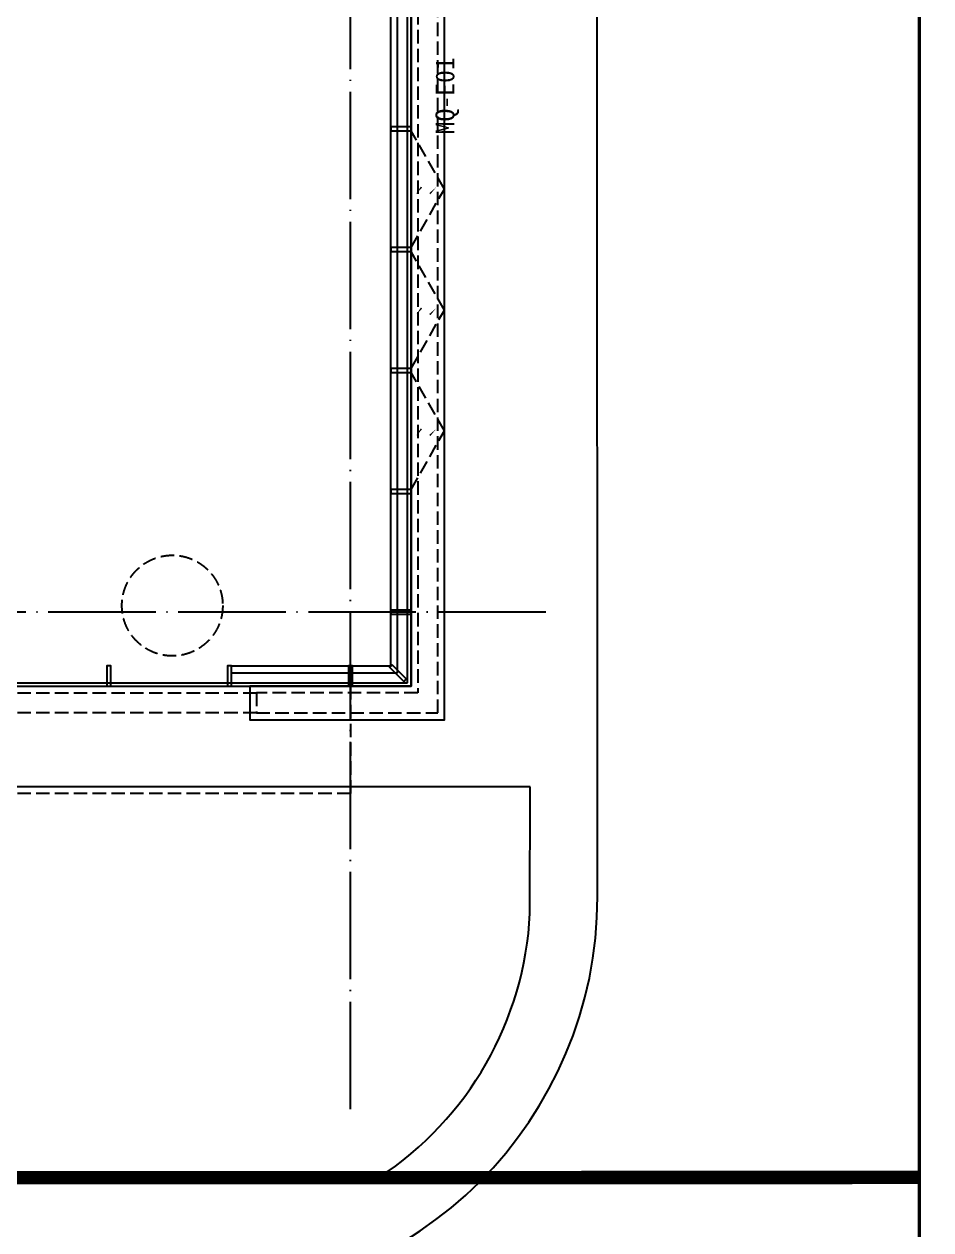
# Model space of a CAD drawing. Extents: x -415214 to 475089, y -207485 to 163917.
# Drawn here: x 454262 to 467760, y -9197 to 8757 of the extents above; entities that cross this region are included whole.
import ezdxf

# ---------------------------------------------------------------- set-up
doc = ezdxf.new("R2010")
doc.units = 0
doc.header["$LTSCALE"] = 800
for name, pattern in [('104 13#平面_t3$0$ACAD_ISO04W100', [30, 24, -3, 0, -3]), ('104 13#平面_t3$0$ACAD_ISO05W100', [34, 24, -3, 0.5, -3, 0.5, -3]), ('104 13#平面_t3$0$DASH', [0.35, 0.25, -0.1]), ('104 13#平面_t3$0$DOTE', [2.42, 2, -0.2, 0.02, -0.2]), ('13#楼幕墙$0$DASH', [0.35, 0.25, -0.1])]:
    doc.linetypes.add(name, pattern=pattern)
doc.layers.get('0').update_dxf_attribs({"linetype": 'CONTINUOUS'})
doc.layers.get('Defpoints').update_dxf_attribs({"linetype": 'CONTINUOUS'})
for name, color, linetype in [('104 13#平面_t3$0$02-TEXT_标注', 130, 'CONTINUOUS'), ('104 13#平面_t3$0$A-C_玻璃幕墙', 140, 'CONTINUOUS'), ('104 13#平面_t3$0$A-I_卫-洁具', 241, 'CONTINUOUS'), ('104 13#平面_t3$0$A-O_散水', 134, 'CONTINUOUS'), ('104 13#平面_t3$0$A-TECH_结构', 21, 'CONTINUOUS'), ('104 13#平面_t3$0$A_AXIS-轴线', 36, '104 13#平面_t3$0$DOTE'), ('104 13#平面_t3$0$M-用地 红线', 20, '104 13#平面_t3$0$ACAD_ISO04W100'), ('104 13#平面_t3$0$M-绿化 首层轮廓', 197, 'CONTINUOUS'), ('104 13#平面_t3$0$M-道路 边线', 151, 'CONTINUOUS'), ('13#楼幕墙$0$A-C_幕墙龙骨', 133, 'CONTINUOUS'), ('13#楼幕墙$0$A-C_玻璃幕墙', 140, 'CONTINUOUS'), ('13#楼幕墙$0$A-C_窗', 140, 'CONTINUOUS')]:
    doc.layers.add(name, color=color, linetype=linetype)
doc.styles.add('104 13#平面_t3$0$_TCH_AXIS', font='STXIHEI.TTF', dxfattribs={"width": 0.75})

# ---------------------------------------------------------------- blocks, each defined once
blk = doc.blocks.new('图签信息')
at = {"const_width": 0.5}
blk.add_lwpolyline([(-65, 0), (0, 0), (0, 500.5), (-65, 500.5)], close=True, dxfattribs=at)
blk = doc.blocks.new('图签-A1')
at = {"color": 2}
blk.add_blockref('图签信息', (0, 0), dxfattribs=at)
blk = doc.blocks.new('图框-A1')
at = {"const_width": 0.5}
blk.add_lwpolyline([(766, 584), (25, 584), (25, 10), (766, 10)], close=True, dxfattribs=at)
blk = doc.blocks.new('104 13#平面_t3$0$轴网')
at = {"layer": '104 13#平面_t3$0$A_AXIS-轴线', "linetype": '104 13#平面_t3$0$DOTE'}
for p, q in [((57500, -7401), (57500, 24620)), ((60408, 0), (-2925, 0))]:
    blk.add_line(p, q, dxfattribs=at)
blk = doc.blocks.new('13#楼幕墙$0$A$C62EA228A')
at = {"linetype": '13#楼幕墙$0$DASH'}
blk.add_lwpolyline([(10, -300), (-860, -797), (-1730, -300)], dxfattribs=at)
at = {"layer": '13#楼幕墙$0$A-C_玻璃幕墙', "color": 1}
blk.add_lwpolyline([(-889, -674, 0, 25, 0), (-792, -580, 0, 0, 0), (-890, -456, 25, 0, 0), (-786, -374, 0, 0, 0)], format="xyseb", dxfattribs=at)
blk = doc.blocks.new('13#楼幕墙$0$A$C7A413A1D')
blk.add_lwpolyline([(-70, -300), (-10, -300), (-10, 0), (-70, 0)], close=True)
blk = doc.blocks.new('13#楼幕墙')
at = {"layer": '13#楼幕墙$0$A-C_幕墙龙骨'}
blk.add_lwpolyline([(58118, -782), (58082, -818), (58294, -1030), (58330, -994)], close=True, dxfattribs=at)
at = {"layer": '13#楼幕墙$0$A-C_玻璃幕墙'}
for p, q in [((58100, -800), (58100, 18820)), ((58200, -900), (58200, 10770)), ((58350, -1050), (58350, 10770)), ((55730, -800), (58100, -800)), ((55730, -900), (58200, -900)), ((55730, -1050), (58350, -1050))]:
    blk.add_line(p, q, dxfattribs=at)
blk.add_lwpolyline([(4493, 15500), (-900, 15500), (-900, -1700), (22100, -1700), (22100, -1100), (58400, -1100), (58400, 18960), (53293, 23245), (37800, 14300), (37800, 10200), (12500, 10200), (4493, 15500)], dxfattribs=at)
at = {"layer": '13#楼幕墙$0$A-C_幕墙龙骨', "rotation": 90}
for p in [(58100, 7240), (58100, 5440), (58100, 3640), (58100, 1840), (58100, 40)]:
    blk.add_blockref('13#楼幕墙$0$A$C7A413A1D', p, dxfattribs=at)
at = {"layer": '13#楼幕墙$0$A-C_幕墙龙骨'}
for p in [(53940, -800), (55740, -800), (57540, -800)]:
    blk.add_blockref('13#楼幕墙$0$A$C7A413A1D', p, dxfattribs=at)
at = {"layer": '13#楼幕墙$0$A-C_窗', "xscale": -1, "rotation": 90}
for p in [(58100, 5440), (58100, 3640), (58100, 1840)]:
    blk.add_blockref('13#楼幕墙$0$A$C62EA228A', p, dxfattribs=at)
blk = doc.blocks.new('104 13#平面_t3$0$A$C0BB3323F')
at = {"layer": '104 13#平面_t3$0$M-用地 红线', "ltscale": 0.05, "const_width": 200}
blk.add_lwpolyline([(-7235, -1505), (-2249, -6741), (66865, -6716)], dxfattribs=at)
at = {"layer": '104 13#平面_t3$0$M-绿化 首层轮廓'}
for p, q in [((61076, -900), (24200, -900)), ((61070, -2786), (61076, -900)), ((-2249, -6741), (58823, -6719))]:
    blk.add_line(p, q, dxfattribs=at)
blk.add_arc((56076, -2541), 5000, 303.3233, 357.2011, dxfattribs=at)
at = {"layer": '104 13#平面_t3$0$M-道路 边线', "ltscale": 0.5}
blk.add_line((62076, -2539), (62069, 17786), dxfattribs=at)
blk.add_arc((56076, -2541), 6000, 270.0977, 0.0204, dxfattribs=at)
at = {"layer": 'Defpoints'}
blk.add_lwpolyline([(59300, 600), (59300, 20660), (54205, 24935), (38700, 16000), (38700, 11900), (13400, 11900), (5393, 17200), (0, 17200), (0, 0), (23000, 0), (23000, 600)], close=True, dxfattribs=at)
blk = doc.blocks.new('104 13#平面_t3')
at = {"layer": '104 13#平面_t3$0$A-C_玻璃幕墙', "linetype": '104 13#平面_t3$0$DASH'}
blk.add_lwpolyline([(57500, -1100), (57500, -2700), (50300, -2700), (50300, -1100)], dxfattribs=at)
at = {"layer": '104 13#平面_t3$0$A-I_卫-洁具', "linetype": '104 13#平面_t3$0$DASH'}
blk.add_circle((54847, 99), 750, dxfattribs=at)
at = {"layer": '104 13#平面_t3$0$A-O_散水', "linetype": '104 13#平面_t3$0$DASH'}
for p, q in [((51700, -1200), (56100, -1200)), ((56100, -1500), (51700, -1500))]:
    blk.add_line(p, q, dxfattribs=at)
at = {"layer": '104 13#平面_t3$0$A-O_散水'}
blk.add_lwpolyline([(58400, 10350), (58400, -1100), (56000, -1100), (56000, -1600), (58900, -1600), (58900, 10350)], dxfattribs=at)
at = {"layer": '104 13#平面_t3$0$A-O_散水', "linetype": '104 13#平面_t3$0$DASH'}
blk.add_lwpolyline([(58500, 10350), (58500, -1200), (56100, -1200), (56100, -1500), (58800, -1500), (58800, 10350)], dxfattribs=at)
at = {"layer": '104 13#平面_t3$0$A-TECH_结构'}
blk.add_lwpolyline([(58350, -1050), (58350, 18937), (53288, 23184), (37850, 14271), (37850, 10150), (12485, 10150), (4478, 15450), (-850, 15450), (-850, -1650), (22050, -1650), (22050, -1050)], close=True, dxfattribs=at)
at = {"xscale": 100, "yscale": 100, "zscale": 100}
for name, p in [('图框-A1', (-10635, -20285)), ('图签-A1', (72465, -19285))]:
    blk.add_blockref(name, p, dxfattribs=at)
for name, p in [('104 13#平面_t3$0$A$C0BB3323F', (-900, -1700)), ('104 13#平面_t3$0$轴网', (0, 0))]:
    blk.add_blockref(name, p)
at = {"layer": '104 13#平面_t3$0$A-TECH_结构'}
blk.add_blockref('13#楼幕墙', (0, 0), dxfattribs=at)
at = {"layer": '104 13#平面_t3$0$02-TEXT_标注', "linetype": '104 13#平面_t3$0$ACAD_ISO05W100', "style": '104 13#平面_t3$0$_TCH_AXIS'}
blk.add_text('MQ-E01', height=281.2, rotation=90, dxfattribs=at).set_placement((59046, 7116))

msp = doc.modelspace()

# ---------------------------------------------------------------- block references
msp.add_blockref('104 13#平面_t3', (401621, 0))

doc.saveas('drawing.dxf')
